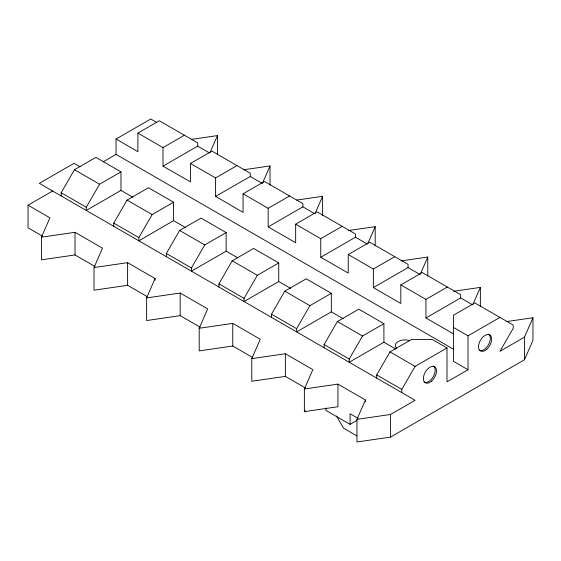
<?xml version="1.0" encoding="UTF-8"?>
<svg xmlns="http://www.w3.org/2000/svg" width="561" height="561" viewBox="0 0 561 561"><rect width="100%" height="100%" fill="white"/><g stroke="black" fill="none" stroke-linecap="round" stroke-linejoin="round"><path stroke-width="0.84" d="M95.061 266.517L75.013 254.939L41.444 259.82L41.444 237.198L49.901 217.815L28.05 205.2L28.05 227.822L42.37 236.09M146.905 296.446L127.599 285.297L94.031 290.184L94.031 267.555L102.488 248.172L75.013 232.31L41.444 237.198M200.235 327.238L180.186 315.661L146.617 320.541L146.617 297.919L155.074 278.536L127.599 262.674L94.031 267.555M209.989 152.648L217.437 135.594L191.61 139.345M252.822 357.595L232.773 346.018L199.204 350.906L199.204 328.276L207.661 308.894L180.186 293.031L146.617 297.919M262.576 183.005L270.016 165.951L243.334 169.836M305.408 387.96L285.36 376.382L251.791 381.263L251.791 358.64L260.248 339.258L232.773 323.395L199.204 328.276M315.163 213.369L322.603 196.315L296.783 200.067M367.75 243.726L375.19 226.672L348.507 230.55M305.78 411.423L304.904 411.928L304.378 411.627L304.378 388.997L312.835 369.615L285.36 353.753L251.791 358.64M305.051 410.077L304.378 411.627L337.946 406.739L337.946 384.117L304.378 388.997M506.267 321.635L532.95 317.75L532.95 340.38L524.493 359.748L390.533 437.103L356.964 441.984L356.964 419.362L365.421 399.979L337.946 384.117M420.336 274.091L427.777 257.029L401.094 260.914M472.923 304.448L480.363 287.393L453.681 291.271M524.493 359.748L524.493 337.133L532.95 317.75M61.17 195.964L61.17 192.746L74.466 169.724L95.868 157.368L120.98 171.862L120.98 190.424L86.282 210.459L86.282 207.247L99.578 184.225L120.98 171.862M113.757 226.321L113.757 223.11L127.052 200.088L148.455 187.725L173.566 202.226L173.566 220.641L185.446 227.563M173.566 220.641L138.869 240.823L138.869 237.605L152.157 214.583L173.566 202.226M166.344 256.686L166.344 253.467L179.632 230.445L201.041 218.089L226.153 232.584L226.153 251.146L191.455 271.18L191.455 267.969L204.744 244.947L226.153 232.584M218.93 287.043L218.93 283.831L232.219 260.809L253.628 248.446L278.74 262.948L278.74 281.51L244.042 301.545L244.042 298.326L257.331 275.304L278.74 262.948M271.517 317.407L271.517 314.188L284.806 291.166L306.215 278.81L331.327 293.305L331.327 311.867L296.629 331.902L296.629 328.69L309.917 305.668L331.327 293.305M324.104 347.764L324.104 344.552L337.392 321.53L358.802 309.167L383.913 323.669L383.913 342.231L349.215 362.259L349.215 359.047L362.504 336.025L383.913 323.669M376.69 378.121L376.69 374.909L389.979 351.887L411.388 339.531L432.398 339.531L447.005 347.96L447.005 381.873L468.021 369.741L468.021 335.829L499.935 317.407M401.802 392.623L401.802 389.404L415.091 366.389L447.005 347.96M453.414 349.173L116.043 154.394L116.043 139.051L150.741 119.016L156.771 122.494M137.901 133.104L159.303 120.741L197.71 142.915L197.71 146.133L163.006 166.161L163.006 147.599L137.901 133.104L137.901 151.666L116.043 139.051M28.05 205.2L52.608 191.02M103.287 161.764L116.043 154.394M163.006 147.599L184.415 135.243M163.006 166.161L190.481 181.876L190.481 163.461L211.89 151.105L250.29 173.279L250.29 176.491L262.176 183.349M190.481 163.461L215.592 177.963L237.001 165.6M243.067 193.826L264.476 181.462L302.877 203.636L302.877 206.848L268.179 226.882L268.179 208.32L243.067 193.826L243.067 212.388L215.592 196.371L215.592 177.963M268.179 208.32L289.588 195.964M295.654 224.183L317.063 211.827L355.464 233.993L355.464 237.212L320.766 257.247L320.766 238.684L295.654 224.183L295.654 242.745L268.179 226.882M320.766 238.684L342.175 226.321M348.241 254.547L369.65 242.184L408.05 264.357L408.05 267.569L373.353 287.604L373.353 269.042L348.241 254.547L348.241 273.109L320.766 257.247M373.353 269.042L394.762 256.686M400.827 284.904L422.237 272.548L460.637 294.714L460.637 297.933L425.939 317.968L425.939 299.406L400.827 284.904L400.827 303.466L373.353 287.604M425.939 299.406L447.348 287.043M325.913 407.959L325.913 410.414L350.078 424.361L356.81 420.477M356.964 419.362L390.533 414.474L415.091 400.295L39.319 183.342L74.017 163.314L80.048 166.792M524.493 337.133L499.935 351.312L513.224 328.29L513.224 325.078L474.823 302.905L453.414 315.268L453.414 361.305L468.021 369.741M215.592 196.371L250.29 176.491M120.98 190.424L132.866 197.22M197.71 146.133L209.59 152.992M302.877 206.848L314.763 213.713M355.464 237.212L367.35 244.07M408.05 267.569L419.93 274.434M460.637 297.933L472.516 304.791M453.414 327.4L468.021 335.829M425.939 317.968L453.414 333.83M226.153 251.146L237.296 257.576M278.74 281.51L290.619 288.368M331.327 311.867L343.206 318.725M383.913 342.231L395.793 349.089M74.466 169.724L99.578 184.225M127.052 200.088L152.157 214.583M179.632 230.445L204.744 244.947M232.219 260.809L257.331 275.304M284.806 291.166L309.917 305.668M337.392 321.53L362.504 336.025M389.979 351.887L415.091 366.389M61.17 192.746L86.282 207.247M113.757 223.11L138.869 237.605M166.344 253.467L191.455 267.969M218.93 283.831L244.042 298.326M271.517 314.188L296.629 328.69M324.104 344.552L349.215 359.047M376.69 374.909L401.802 389.404M358.114 418.387L350.078 413.745L350.078 424.361M356.838 435.848L343.514 428.155L336.509 416.024M480.363 287.393L480.363 306.537M427.777 257.029L427.777 276.18M390.533 414.474L390.533 437.103M375.19 226.672L375.19 245.816M365.421 399.979L365.421 401.718M322.603 196.315L322.603 215.459M285.36 353.753L285.36 376.382M270.016 165.951L270.016 185.095M232.773 323.395L232.773 346.018M217.437 135.594L217.437 154.738M180.186 293.031L180.186 315.661M155.074 278.536L155.074 280.276M127.599 262.674L127.599 285.297M75.013 232.31L75.013 254.939M396.613 348.262A9.656 5.575 0 0 1 398.149 341.53A9.656 5.575 0 0 1 409.81 340.646M433.26 365.975A9.285 5.365 -60 0 1 433.26 376.697A9.285 5.365 -60 0 1 423.976 382.055M488.421 334.125A9.285 5.365 -60 0 1 488.421 344.847A9.285 5.365 -60 0 1 479.136 350.211M431.633 381.115A9.285 5.365 -60 0 0 434.572 366.733A9.285 5.365 -60 0 0 423.59 376.473A9.285 5.365 -60 0 0 431.633 381.115M486.794 349.272A9.285 5.365 -60 0 0 489.732 334.882A9.285 5.365 -60 0 0 478.75 344.629A9.285 5.365 -60 0 0 486.794 349.272"/></g></svg>
